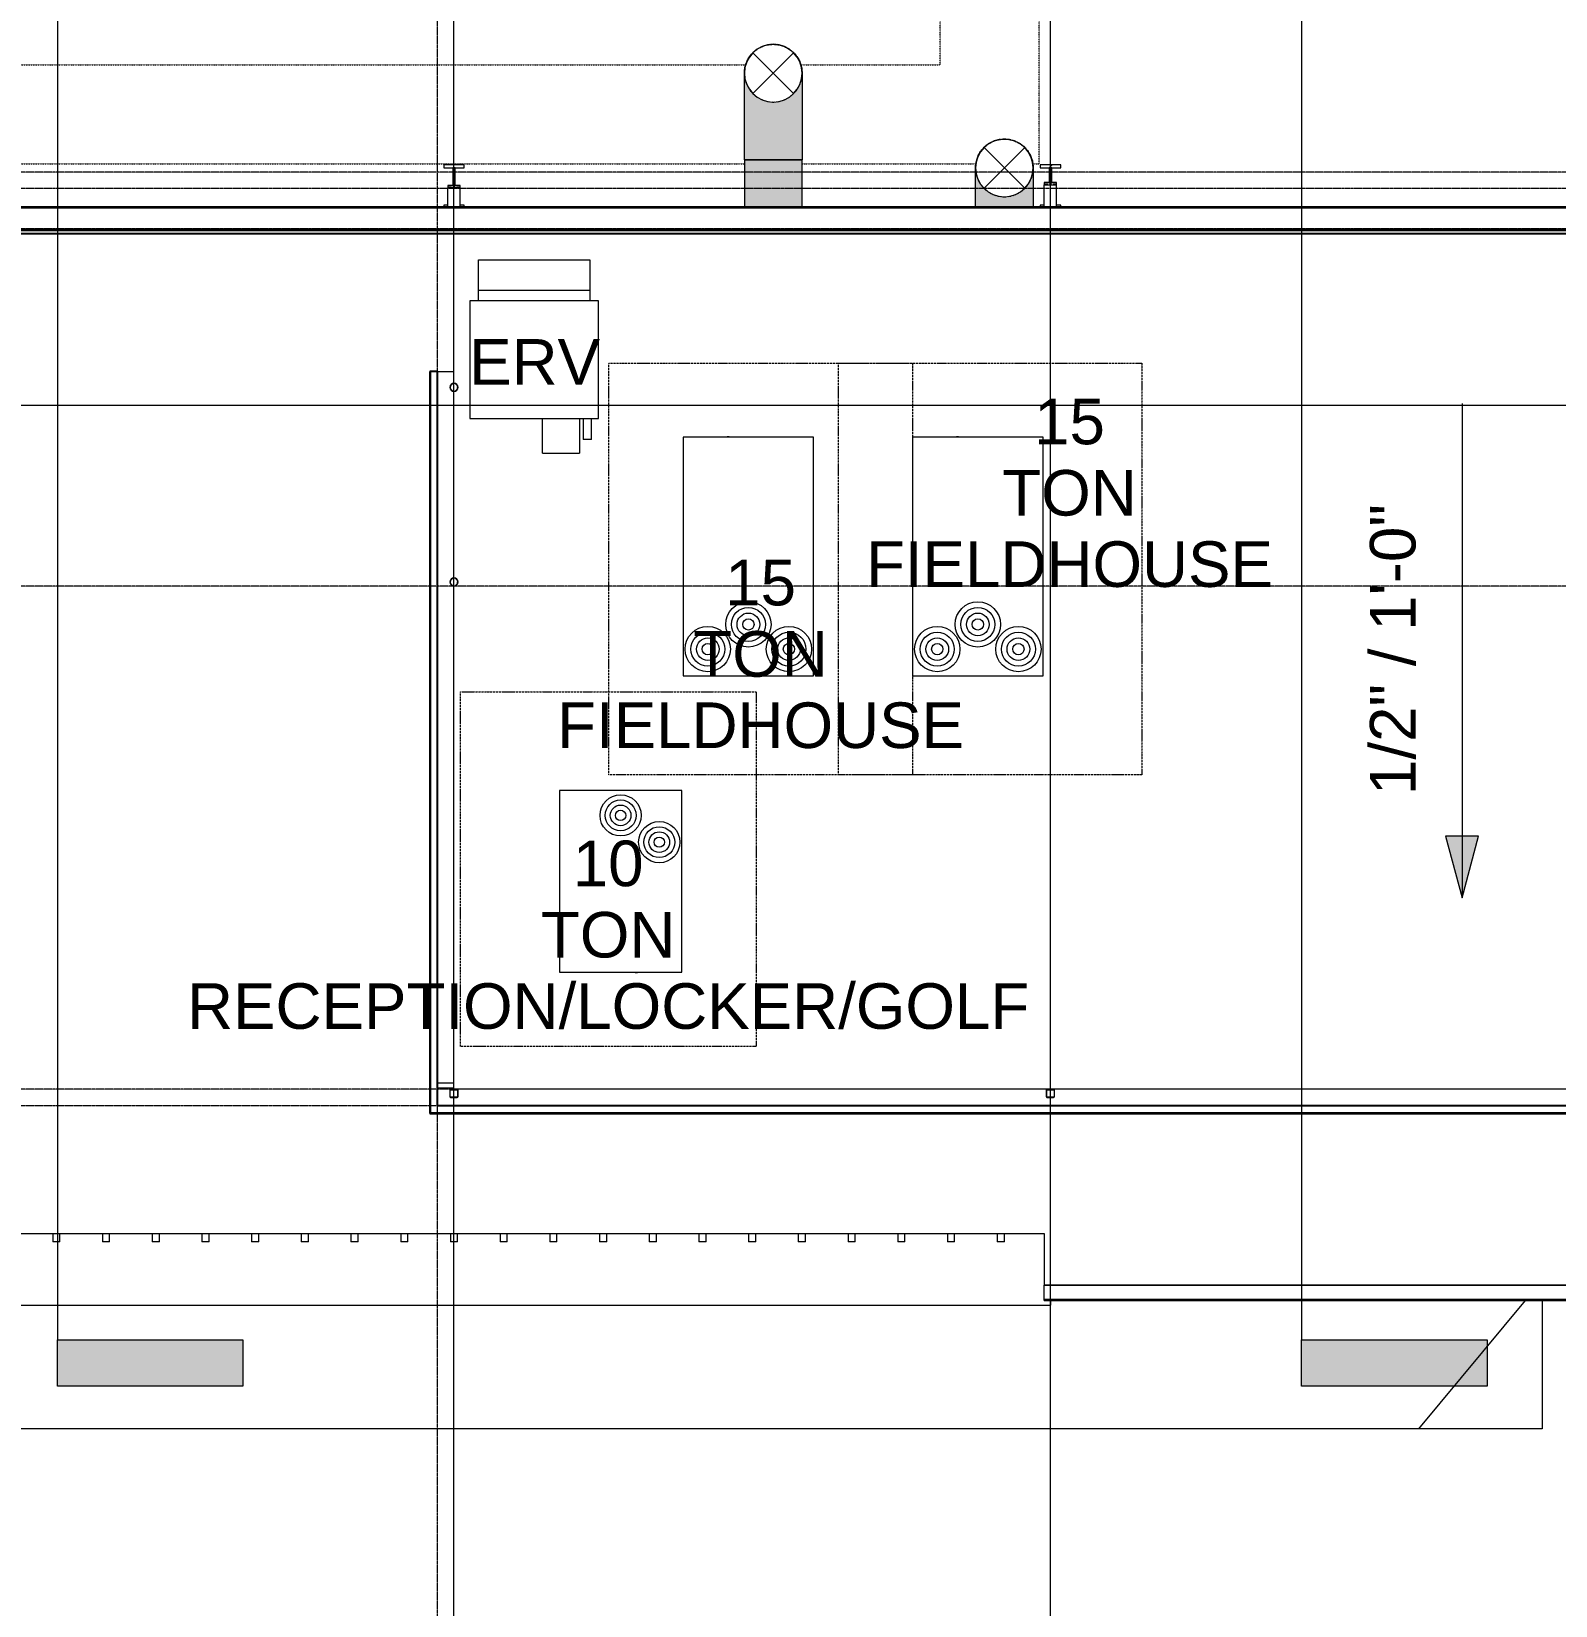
# Model space of a CAD drawing. Header units: inches. Extents: x 21400 to 32519, y -23426 to -19984.
# Drawn here: x 31302 to 32042, y -23038 to -22274 of the extents above; entities that cross this region are included whole.
import ezdxf

# ---------------------------------------------------------------- set-up
doc = ezdxf.new("R2010")
doc.units = ezdxf.units.IN
doc.header["$MEASUREMENT"] = 0
for name, pattern in [('Dash 1_16_', [0.125, 0.0625, -0.0625]), ('Dash dot', [0.625, 0.25, -0.1875, 0, -0.1875]), ('Grid Line 1_2_', [0.875, 0.5, -0.125, 0.125, -0.125])]:
    doc.linetypes.add(name, pattern=pattern)
for name, color, linetype, lineweight in [('A-FLOR-CLRS', 90, 'Dash 1_16_', 9), ('A-FLOR-OTLN', 90, 'Continuous', 9), ('A-ROOF', 132, 'Continuous', 9), ('A-ROOF-OTLN', 132, 'Continuous', 9), ('A-WALL', 113, 'Continuous', 9), ('Conc', 7, 'Continuous', 9), ('G-ANNO-DIMS', 111, 'Continuous', 9), ('G-ANNO-SYMB', 111, 'Continuous', 9), ('L-SITE-WALL', 31, 'Continuous', 9), ('M-EQPM', 50, 'Continuous', 9), ('M-EQPM-IDEN', 50, 'Continuous', 9), ('M-HVAC-DUCT', 70, 'Continuous', 9), ('M-HVAC-DUCT-ANNO', 70, 'Continuous', 9), ('S-BEAM', 12, 'Continuous', 9), ('S-COLS', 52, 'Continuous', 9), ('S-GRID', 1, 'Continuous', 9)]:
    doc.layers.add(name, color=color, linetype=linetype, lineweight=lineweight)
doc.styles.add('Arial_1', font='arial.ttf', dxfattribs={"height": 22.129491})
pattern_1 = [(45, (5815.684, 0), (-23.758788, 23.758788), []), (45, (5815.684, 36), (-23.758788, 23.758788), [])]
pattern_2 = [(225, (31507.074, -22360.053), (23.758788, -23.758788), []), (225, (31507.074, -22396.053), (23.758788, -23.758788), [])]
pattern_3 = [(225, (31796.574, -22360.053), (23.758788, -23.758788), []), (225, (31796.574, -22396.053), (23.758788, -23.758788), [])]

# ---------------------------------------------------------------- blocks, each defined once
blk = doc.blocks.new('W-Wide Flange - 8_ WIDE-1053147-Roof Low')
at = {"layer": 'S-BEAM'}
for p, q in [((25694.39, -22348.55), (25688.39, -22348.55)), ((25688.39, -22348.55), (25688.39, -22348.61)), ((25688.39, -22348.61), (25690.13, -22348.61)), ((25688.39, -22348.61), (25688.39, -22349.58)), ((25690.13, -22349.58), (25688.39, -22349.58)), ((25688.39, -22349.58), (25688.39, -22349.64)), ((25688.39, -22349.64), (25694.39, -22349.64)), ((25688.39, -22358.8), (25688.39, -22349.64)), ((25691.02, -22348.65), (25691.02, -22349.54)), ((25691.77, -22349.54), (25691.77, -22348.65)), ((25692.66, -22348.61), (25694.39, -22348.61)), ((25694.39, -22349.58), (25692.66, -22349.58)), ((25694.39, -22348.61), (25694.39, -22348.55)), ((25694.39, -22349.58), (25694.39, -22348.61)), ((25694.39, -22349.64), (25694.39, -22349.58)), ((25694.39, -22358.8), (25694.39, -22349.64))]:
    blk.add_line(p, q, dxfattribs=at)
for centre, start_param, end_param in [((25690.13, -22348.65), 0, 1.570796), ((25690.13, -22349.54), 4.712389, 6.283185), ((25692.66, -22348.65), 1.570796, 3.141593), ((25692.66, -22349.54), 3.141593, 4.712389)]:
    blk.add_ellipse(centre, major_axis=(0.89, 0), ratio=0.041631, start_param=start_param, end_param=end_param, dxfattribs=at)
blk = doc.blocks.new('W-Wide Flange - 8_ WIDE-1053154-Roof Low')
at = {"layer": 'S-BEAM'}
for p, q in [((25983.89, -22347.18), (25977.89, -22347.18)), ((25977.89, -22347.18), (25977.89, -22347.24)), ((25977.89, -22347.24), (25979.63, -22347.24)), ((25977.89, -22347.24), (25977.89, -22348.21)), ((25979.63, -22348.21), (25977.89, -22348.21)), ((25977.89, -22348.21), (25977.89, -22348.27)), ((25977.89, -22348.27), (25983.89, -22348.27)), ((25977.89, -22358.8), (25977.89, -22348.27)), ((25980.52, -22347.28), (25980.52, -22348.17)), ((25981.27, -22348.17), (25981.27, -22347.28)), ((25982.16, -22347.24), (25983.89, -22347.24)), ((25983.89, -22348.21), (25982.16, -22348.21)), ((25983.89, -22347.24), (25983.89, -22347.18)), ((25983.89, -22348.21), (25983.89, -22347.24)), ((25983.89, -22348.27), (25983.89, -22348.21)), ((25983.89, -22358.8), (25983.89, -22348.27))]:
    blk.add_line(p, q, dxfattribs=at)
for centre, start_param, end_param in [((25979.63, -22347.28), 0, 1.570796), ((25979.63, -22348.17), 4.712389, 6.283185), ((25982.16, -22347.28), 1.570796, 3.141593), ((25982.16, -22348.17), 3.141593, 4.712389)]:
    blk.add_ellipse(centre, major_axis=(0.89, 0), ratio=0.041631, start_param=start_param, end_param=end_param, dxfattribs=at)
blk = doc.blocks.new('Girt_C - 10_D-1031050-Roof Low')
at = {"layer": 'S-BEAM'}
for p, q in [((26279.26, -22359.55), (22799.39, -22359.55)), ((22791.39, -22369.55), (26273.39, -22369.55))]:
    blk.add_line(p, q, dxfattribs=at)
blk = doc.blocks.new('Carrier_48TC_Standard_Efficiency_Gas_Heat_Electric_Cooling_Packaged_Rooftop_Unit_3_to_15_nominal_tons - 15 ton 48TC__16-873539-Roof Low')
at = {"layer": 'M-EQPM', "linetype": 'Dash dot'}
for p, q in [((-105.94, -79.69), (-105.94, 67.69)), ((-105.94, 67.69), (93.94, 67.69)), ((93.94, 67.69), (93.94, -79.69)), ((93.94, -79.69), (-105.94, -79.69))]:
    blk.add_line(p, q, dxfattribs=at)
at = {"layer": 'M-EQPM'}
for p, q in [((57.94, 31.69), (-57.94, 31.69)), ((-57.94, 31.69), (-57.94, -31.69)), ((57.94, -31.69), (57.94, 31.69)), ((58.06, 27.31), (57.94, 27.31)), ((58.06, 27.31), (58.06, 15.44)), ((57.94, 15.44), (58.06, 15.44)), ((58.06, 10.34), (57.94, 10.34)), ((57.94, 9.29), (58.06, 9.29)), ((58.06, 9.29), (58.06, 10.34)), ((58.06, 10.34), (58.06, 9.29)), ((58.06, 6.69), (57.94, 6.69)), ((58.06, 6.69), (58.06, -25.06)), ((57.94, -25.06), (58.06, -25.06)), ((-57.94, -31.69), (57.94, -31.69))]:
    blk.add_line(p, q, dxfattribs=at)
for centre, radius in [((-44.94, 19.69), 11), ((-44.94, 19.69), 8.25), ((-44.94, 19.69), 5.5), ((-44.94, 19.69), 2.75), ((-32.94, 0), 11), ((-32.94, 0), 8.25), ((-32.94, 0), 5.5), ((-32.94, 0), 2.75), ((-44.94, -19.69), 11), ((-44.94, -19.69), 8.25), ((-44.94, -19.69), 5.5), ((-44.94, -19.69), 2.75)]:
    blk.add_circle(centre, radius, dxfattribs=at)
blk = doc.blocks.new('Carrier_48TC_Standard_Efficiency_Gas_Heat_Electric_Cooling_Packaged_Rooftop_Unit_3_to_15_nominal_tons - 10 ton 48TC__12-873535-Roof Low')
at = {"layer": 'M-EQPM', "linetype": 'Dash dot'}
for p, q in [((-92.06, -77.75), (-92.06, 65.75)), ((-92.06, 65.75), (80.06, 65.75)), ((80.06, 65.75), (80.06, -77.75)), ((80.06, -77.75), (-92.06, -77.75))]:
    blk.add_line(p, q, dxfattribs=at)
at = {"layer": 'M-EQPM'}
for p, q in [((44.06, 29.75), (-44.06, 29.75)), ((-44.06, 29.75), (-44.06, -29.75)), ((44.06, -29.75), (44.06, 29.75)), ((44.19, 24.75), (44.06, 24.75)), ((44.19, 24.75), (44.19, 12.12)), ((44.06, 12.12), (44.19, 12.12)), ((44.19, 8.15), (44.06, 8.15)), ((44.19, 7.1), (44.19, 8.15)), ((44.19, 8.15), (44.19, 7.1)), ((44.06, 7.1), (44.19, 7.1)), ((44.19, 4.87), (44.06, 4.87)), ((44.19, 4.87), (44.19, -23.5)), ((-44.06, -29.75), (44.06, -29.75)), ((44.06, -23.5), (44.19, -23.5))]:
    blk.add_line(p, q, dxfattribs=at)
for centre, radius in [((-19.06, 18.75), 10), ((-19.06, 18.75), 7.5), ((-19.06, 18.75), 5), ((-19.06, 18.75), 2.5), ((-32.06, 0), 10), ((-32.06, 0), 7.5), ((-32.06, 0), 5), ((-32.06, 0), 2.5)]:
    blk.add_circle(centre, radius, dxfattribs=at)
blk = doc.blocks.new('he3xrtf - 115 V Single Phase-880047-Roof Low')
at = {"layer": 'M-EQPM', "lineweight": 15}
for p, q in [((28.63, 31.19), (-28.62, 31.19)), ((-28.62, 31.19), (-28.62, -31.19)), ((28.63, -31.19), (28.63, 31.19)), ((28.63, 27), (33.75, 27)), ((28.63, -27), (28.63, 27)), ((33.75, 27), (48.5, 27)), ((33.75, 27), (33.75, -27)), ((48.5, 27), (48.5, -27)), ((-45.37, -4), (-28.62, -4)), ((-45.37, -4), (-45.37, -22)), ((-28.62, -4), (-28.62, -22)), ((-28.62, -22), (-45.37, -22)), ((-38.75, -27.81), (-38.75, -23.81)), ((-28.62, -23.81), (-38.75, -23.81)), ((-38.75, -27.81), (-28.62, -27.81)), ((33.75, -27), (28.63, -27)), ((48.5, -27), (33.75, -27)), ((-28.62, -31.19), (28.63, -31.19))]:
    blk.add_line(p, q, dxfattribs=at)
blk = doc.blocks.new('Round Elbow - 1_5 D-870650-Roof Low')
at = {"layer": 'M-HVAC-DUCT'}
h = blk.add_hatch(color=256, dxfattribs=at)
h.paths.add_polyline_path([(25958.54, -22354.05), (25959.23, -22353.99), (25957.86, -22353.99)], flags=0)
h.paths.add_polyline_path([(25960.37, -22353.89), (25960.97, -22353.84), (25960.65, -22353.84)], flags=0)
h.paths.add_polyline_path([(25962.82, -22353.35), (25963.33, -22353.21), (25963.13, -22353.23)], flags=0)
h.paths.add_polyline_path([(25965.14, -22352.37), (25965.54, -22352.18), (25966.31, -22351.64)], flags=0)
h.paths.add_polyline_path([(25967.24, -22350.99), (25967.54, -22350.78), (25967.35, -22350.89)], flags=0)
h.paths.add_polyline_path([(25969.06, -22349.26), (25969.27, -22349.05), (25969.2, -22349.08)], flags=0)
h.paths.add_polyline_path([(25970.54, -22347.24), (25970.67, -22347.05), (25970.94, -22346.44)], flags=0)
h.paths.add_polyline_path([(25971.64, -22344.98), (25971.7, -22344.84), (25971.65, -22344.92)], flags=0)
h.paths.add_polyline_path([(25972.31, -22342.56), (25972.33, -22342.48), (25972.32, -22342.49)], flags=0)
h.paths.add_polyline_path([(25959.23, -22326.11), (25958.54, -22326.05), (25958.88, -22326.11)], flags=0)
for points in [[(25961.37, -22358.8), (25972.54, -22358.8), (25972.54, -22340.05), (25972.31, -22342.63), (25971.6, -22345.11), (25970.45, -22347.42), (25968.89, -22349.48), (25966.56, -22351.49), (25964.78, -22352.59), (25962.38, -22353.52), (25959.84, -22353.99), (25958.54, -22354.05), (25958.54, -22358.8), (25960.93, -22358.8)], [(25945.46, -22358.8), (25958.54, -22358.8), (25958.54, -22354.05), (25956.11, -22353.84), (25953.76, -22353.21), (25951.54, -22352.18), (25949.28, -22350.51), (25947.82, -22349.05), (25946.42, -22347.05), (25945.37, -22344.78), (25944.76, -22342.48), (25944.54, -22340.97), (25944.65, -22358.8), (25945.38, -22358.8)]]:
    blk.add_hatch(color=256, dxfattribs=at).paths.add_polyline_path(points, flags=0)
at = {"layer": 'M-HVAC-DUCT', "flags": 128}
for points in [[(25945.5, -22334.97), (25945.65, -22334.6), (25945.88, -22334.09), (25946.13, -22333.59), (25946.39, -22333.1), (25946.68, -22332.62), (25946.99, -22332.15), (25947.31, -22331.69), (25947.66, -22331.25), (25948.02, -22330.82), (25948.4, -22330.41), (25948.79, -22330.01), (25949.2, -22329.63), (25949.62, -22329.26), (25950.06, -22328.91), (25950.51, -22328.58), (25950.98, -22328.27), (25951.46, -22327.98), (25951.95, -22327.71), (25952.28, -22327.53)], [(25952.32, -22327.51), (25952.44, -22327.45), (25952.95, -22327.22), (25953.47, -22327), (25954, -22326.81), (25954.53, -22326.64), (25955.07, -22326.49), (25955.61, -22326.36), (25956.16, -22326.26), (25956.72, -22326.17), (25957.27, -22326.11), (25957.83, -22326.07), (25958.39, -22326.05), (25958.54, -22326.05)], [(25958.54, -22326.05), (25959.1, -22326.06), (25959.66, -22326.1), (25960.22, -22326.15), (25960.77, -22326.23), (25961.33, -22326.33), (25961.87, -22326.45), (25962.41, -22326.6), (25962.95, -22326.76), (25963.48, -22326.95), (25964, -22327.16), (25964.51, -22327.39), (25965.01, -22327.63), (25965.5, -22327.9), (25965.98, -22328.19), (25966.45, -22328.5), (25966.9, -22328.82), (25967.35, -22329.17), (25967.78, -22329.53), (25968.19, -22329.91), (25968.59, -22330.3), (25968.97, -22330.71), (25969.33, -22331.13), (25969.68, -22331.57), (25970.01, -22332.02), (25970.32, -22332.49), (25970.62, -22332.97), (25970.89, -22333.45), (25971.15, -22333.95), (25971.38, -22334.46), (25971.59, -22334.98), (25971.78, -22335.51), (25971.96, -22336.04), (25972.11, -22336.58), (25972.23, -22337.12), (25972.34, -22337.67), (25972.42, -22338.23), (25972.49, -22338.78), (25972.53, -22339.34), (25972.54, -22339.9), (25972.54, -22340.05)], [(25944.54, -22340.05), (25944.55, -22339.49), (25944.59, -22338.93), (25944.64, -22338.38), (25944.72, -22337.82), (25944.78, -22337.5)], [(25944.54, -22358.8), (25944.54, -22358.34), (25944.54, -22356.97), (25944.54, -22355.64), (25944.54, -22354.36), (25944.54, -22353.12), (25944.54, -22351.92), (25944.54, -22350.78), (25944.54, -22349.68), (25944.54, -22348.64), (25944.54, -22347.65), (25944.54, -22346.71), (25944.54, -22345.83), (25944.54, -22345.01), (25944.54, -22344.25), (25944.54, -22343.55), (25944.54, -22342.91), (25944.54, -22342.33), (25944.54, -22341.82), (25944.54, -22341.37), (25944.54, -22340.98), (25944.54, -22340.66), (25944.54, -22340.41), (25944.54, -22340.23), (25944.54, -22340.11), (25944.54, -22340.06), (25944.54, -22340.05)], [(25944.79, -22337.47), (25944.82, -22337.27), (25944.95, -22336.72), (25945.09, -22336.18), (25945.25, -22335.65), (25945.44, -22335.12)], [(25972.54, -22340.09), (25972.54, -22340.19), (25972.54, -22340.35), (25972.54, -22340.59), (25972.54, -22340.89), (25972.54, -22341.26), (25972.54, -22341.69), (25972.54, -22342.18), (25972.54, -22342.75), (25972.54, -22343.37), (25972.54, -22344.05), (25972.54, -22344.8), (25972.54, -22345.6), (25972.54, -22346.47), (25972.54, -22347.39), (25972.54, -22348.36), (25972.54, -22349.39), (25972.54, -22350.48), (25972.54, -22351.61), (25972.54, -22352.79), (25972.54, -22354.02), (25972.54, -22355.29), (25972.54, -22356.61), (25972.54, -22357.96), (25972.54, -22358.8)]]:
    blk.add_lwpolyline(points, dxfattribs=at)
at = {"layer": 'M-HVAC-DUCT'}
for start, end in [(149.08362, 155.29598), (138.77563, 144.70849), (128.46574, 134.25165), (118.1534, 123.85416), (107.83782, 113.48857), (97.51793, 103.14208), (90, 92.8079), (87.1921, 90), (76.85792, 82.48207), (66.51143, 72.16218), (56.14584, 61.8466), (45.74835, 51.53426), (35.29151, 41.22437), (24.70402, 30.91638), (170, 180), (180, 190), (159.39014, 166.27556), (13.72444, 20.60986), (0, 10), (350, 0), (193.72444, 200.60986), (204.70402, 210.91638), (215.29151, 221.22437), (318.77563, 324.70849), (329.08362, 335.29598), (339.39014, 346.27556), (225.74835, 231.53426), (236.14584, 241.8466), (246.51143, 252.16218), (256.85792, 262.48207), (267.1921, 270), (270, 272.8079), (277.51793, 283.14208), (287.83782, 293.48857), (298.1534, 303.85416), (308.46574, 314.25165)]:
    blk.add_arc((25958.54, -22340.05), 14, start, end, dxfattribs=at)
blk = doc.blocks.new('Round Elbow - 1_5 D-V6-Roof Low')
at = {"layer": 'M-HVAC-DUCT'}
for points in [[(25843.93, -22336.05), (25846.36, -22336.05), (25846.36, -22308.05), (25843.41, -22307.7), (25841.57, -22307.21), (25839.36, -22306.18), (25837.36, -22304.78), (25835.63, -22303.05), (25834.04, -22300.64), (25833.19, -22298.78), (25832.57, -22296.48), (25832.36, -22294.97), (25832.36, -22336.05), (25841.57, -22336.05)], [(25851.15, -22336.05), (25860.36, -22336.05), (25860.36, -22294.05), (25860.12, -22296.63), (25859.41, -22299.11), (25858.26, -22301.42), (25856.7, -22303.48), (25854.79, -22305.23), (25852.6, -22306.59), (25850.19, -22307.52), (25847.65, -22307.99), (25846.36, -22308.05), (25846.36, -22336.05), (25848.79, -22336.05)]]:
    blk.add_hatch(color=256, dxfattribs=at).paths.add_polyline_path(points, flags=0)
h = blk.add_hatch(color=256, dxfattribs=at)
h.paths.add_polyline_path([(25846.36, -22308.05), (25847.04, -22307.99), (25845.67, -22307.99)], flags=0)
h.paths.add_polyline_path([(25848.18, -22307.89), (25849.3, -22307.7), (25848.47, -22307.84)], flags=0)
h.paths.add_polyline_path([(25850.64, -22307.35), (25851.15, -22307.21), (25850.94, -22307.23)], flags=0)
h.paths.add_polyline_path([(25852.95, -22306.37), (25853.36, -22306.18), (25854.13, -22305.64)], flags=0)
h.paths.add_polyline_path([(25855.05, -22304.99), (25855.36, -22304.78), (25855.16, -22304.89)], flags=0)
h.paths.add_polyline_path([(25856.87, -22303.26), (25857.08, -22303.05), (25857.01, -22303.08)], flags=0)
h.paths.add_polyline_path([(25858.35, -22301.24), (25858.48, -22301.05), (25859.03, -22299.88)], flags=0)
h.paths.add_polyline_path([(25859.45, -22298.98), (25859.51, -22298.84), (25859.46, -22298.92)], flags=0)
h.paths.add_polyline_path([(25860.13, -22296.56), (25860.14, -22296.48), (25860.13, -22296.49)], flags=0)
for p, q in [((25846.36, -22336.05), (25832.36, -22336.05)), ((25860.36, -22336.05), (25846.36, -22336.05))]:
    blk.add_line(p, q, dxfattribs=at)
at = {"layer": 'M-HVAC-DUCT', "flags": 128}
for points in [[(25833.31, -22288.97), (25833.46, -22288.6), (25833.69, -22288.09), (25833.94, -22287.59), (25834.21, -22287.1), (25834.5, -22286.62), (25834.8, -22286.15), (25835.13, -22285.69), (25835.47, -22285.25), (25835.83, -22284.82), (25836.21, -22284.41), (25836.6, -22284.01), (25837.01, -22283.63), (25837.44, -22283.26), (25837.88, -22282.91), (25838.33, -22282.58), (25838.79, -22282.27), (25839.27, -22281.98), (25839.76, -22281.71), (25840.09, -22281.53)], [(25840.14, -22281.51), (25840.26, -22281.45), (25840.77, -22281.22), (25841.28, -22281), (25841.81, -22280.81), (25842.34, -22280.64), (25842.88, -22280.49), (25843.43, -22280.36), (25843.98, -22280.26), (25844.53, -22280.17), (25845.09, -22280.11), (25845.65, -22280.07), (25846.21, -22280.05), (25846.36, -22280.05)], [(25846.36, -22280.05), (25846.92, -22280.06), (25847.48, -22280.1), (25848.03, -22280.15), (25848.59, -22280.23), (25849.14, -22280.33), (25849.69, -22280.45), (25850.23, -22280.6), (25850.76, -22280.76), (25851.29, -22280.95), (25851.81, -22281.16), (25852.32, -22281.39), (25852.82, -22281.63), (25853.31, -22281.9), (25853.79, -22282.19), (25854.26, -22282.5), (25854.72, -22282.82), (25855.16, -22283.17), (25855.59, -22283.53), (25856, -22283.91), (25856.4, -22284.3), (25856.78, -22284.71), (25857.15, -22285.13), (25857.5, -22285.57), (25857.83, -22286.02), (25858.14, -22286.49), (25858.43, -22286.97), (25858.7, -22287.45), (25858.96, -22287.95), (25859.19, -22288.46), (25859.41, -22288.98), (25859.6, -22289.51), (25859.77, -22290.04), (25859.92, -22290.58), (25860.05, -22291.12), (25860.15, -22291.67), (25860.24, -22292.23), (25860.3, -22292.78), (25860.34, -22293.34), (25860.36, -22293.9), (25860.36, -22294.05)], [(25832.36, -22294.05), (25832.37, -22293.49), (25832.4, -22292.93), (25832.46, -22292.38), (25832.54, -22291.82), (25832.6, -22291.5)], [(25832.36, -22336.05), (25832.36, -22334.37), (25832.36, -22332.7), (25832.36, -22331.02), (25832.36, -22329.36), (25832.36, -22327.71), (25832.36, -22326.07), (25832.36, -22324.45), (25832.36, -22322.84), (25832.36, -22321.26), (25832.36, -22319.7), (25832.36, -22318.16), (25832.36, -22316.66), (25832.36, -22315.18), (25832.36, -22313.74), (25832.36, -22312.34), (25832.36, -22310.97), (25832.36, -22309.64), (25832.36, -22308.36), (25832.36, -22307.12), (25832.36, -22305.92), (25832.36, -22304.78), (25832.36, -22303.68), (25832.36, -22302.64), (25832.36, -22301.65), (25832.36, -22300.71), (25832.36, -22299.83), (25832.36, -22299.01), (25832.36, -22298.25), (25832.36, -22297.55), (25832.36, -22296.91), (25832.36, -22296.33), (25832.36, -22295.82), (25832.36, -22295.37), (25832.36, -22294.98), (25832.36, -22294.66), (25832.36, -22294.41), (25832.36, -22294.23), (25832.36, -22294.11), (25832.36, -22294.06), (25832.36, -22294.05)], [(25832.6, -22291.47), (25832.64, -22291.27), (25832.76, -22290.72), (25832.9, -22290.18), (25833.07, -22289.65), (25833.25, -22289.12)], [(25860.36, -22294.09), (25860.36, -22294.19), (25860.36, -22294.35), (25860.36, -22294.59), (25860.36, -22294.89), (25860.36, -22295.26), (25860.36, -22295.69), (25860.36, -22296.18), (25860.36, -22296.75), (25860.36, -22297.37), (25860.36, -22298.05), (25860.36, -22298.8), (25860.36, -22299.6), (25860.36, -22300.47), (25860.36, -22301.39), (25860.36, -22302.36), (25860.36, -22303.39), (25860.36, -22304.48), (25860.36, -22305.61), (25860.36, -22306.79), (25860.36, -22308.02), (25860.36, -22309.29), (25860.36, -22310.61), (25860.36, -22311.96), (25860.36, -22313.36), (25860.36, -22314.79), (25860.36, -22316.26), (25860.36, -22317.75), (25860.36, -22319.28), (25860.36, -22320.83), (25860.36, -22322.41), (25860.36, -22324.01), (25860.36, -22325.63), (25860.36, -22327.26), (25860.36, -22328.91), (25860.36, -22330.58), (25860.36, -22332.24), (25860.36, -22333.92), (25860.36, -22335.6), (25860.36, -22336.05)]]:
    blk.add_lwpolyline(points, dxfattribs=at)
at = {"layer": 'M-HVAC-DUCT'}
for start, end in [(149.08362, 155.29598), (138.77563, 144.70849), (128.46574, 134.25165), (118.1534, 123.85416), (107.83782, 113.48857), (97.51793, 103.14208), (90, 92.8079), (87.1921, 90), (76.85792, 82.48207), (66.51143, 72.16218), (56.14584, 61.8466), (45.74835, 51.53426), (35.29151, 41.22437), (24.70402, 30.91638), (170, 180), (180, 190), (159.39014, 166.27556), (13.72444, 20.60986), (0, 10), (350, 0), (193.72444, 200.60986), (204.70402, 210.91638), (215.29151, 221.22437), (318.77563, 324.70849), (329.08362, 335.29598), (339.39014, 346.27556), (225.74835, 231.53426), (236.14584, 241.8466), (246.51143, 252.16218), (256.85792, 262.48207), (267.1921, 270), (270, 272.8079), (277.51793, 283.14208), (287.83782, 293.48857), (298.1534, 303.85416), (308.46574, 314.25165)]:
    blk.add_arc((25846.36, -22294.05), 14, start, end, dxfattribs=at)
blk = doc.blocks.new('HSS-Hollow Structural Section-Column - HSS4X4X1_4-V8-Roof Low')
at = {"layer": 'S-COLS'}
h = blk.add_hatch(dxfattribs=at)
h.set_pattern_fill('FP_6', color=256, style=0, pattern_type=2)
h.set_pattern_definition([(225, (31507.074, -22789.303), (23.758788, -23.758788), []), (225, (31507.074, -22825.303), (23.758788, -23.758788), [])])
h.paths.add_polyline_path([(-1.53, 2), (-1.86, 1.86), (-2, 1.53), (-1.7, 1.7)], flags=0)
h.paths.add_polyline_path([(1.53, 2), (1.7, 1.7), (2, 1.53), (1.86, 1.86)], flags=0)
h.paths.add_polyline_path([(1.3, 2), (-1.53, 2), (-1.53, 1.77), (1.53, 1.77), (1.53, 2)], flags=0)
h.paths.add_polyline_path([(-2, -1.53), (-1.86, -1.86), (-1.53, -2), (-1.7, -1.7)], flags=0)
h.paths.add_polyline_path([(-1.77, 1.53), (-2, 1.53), (-2, -1.53), (-1.77, -1.53)], flags=0)
h.paths.add_polyline_path([(2, -1.53), (1.7, -1.7), (1.53, -2), (1.86, -1.86)], flags=0)
h.paths.add_polyline_path([(2, 1.53), (1.77, 1.53), (1.77, -1.53), (2, -1.53)], flags=0)
h.paths.add_polyline_path([(1.3, -1.77), (-1.53, -1.77), (-1.53, -2), (1.53, -2), (1.53, -1.77)], flags=0)
at = {"layer": 'S-COLS', "lineweight": 15}
for p, q in [((-2, 1.53), (-2, -1.53)), ((-1.77, -1.53), (-1.77, 1.53)), ((1.53, 2), (-1.53, 2)), ((-1.53, 1.77), (1.53, 1.77)), ((1.77, 1.53), (1.77, -1.53)), ((2, -1.53), (2, 1.53)), ((1.53, -1.77), (-1.53, -1.77)), ((-1.53, -2), (1.53, -2))]:
    blk.add_line(p, q, dxfattribs=at)
for centre, radius, start, end in [((-1.53, 1.53), 0.466, 90, 180), ((-1.53, 1.53), 0.233, 90, 180), ((1.53, 1.53), 0.466, 360, 90), ((1.53, 1.53), 0.233, 0, 90), ((-1.53, -1.53), 0.466, 180, 270), ((-1.53, -1.53), 0.233, 180, 270), ((1.53, -1.53), 0.233, 270, 360), ((1.53, -1.53), 0.466, 270, 360)]:
    blk.add_arc(centre, radius, start, end, dxfattribs=at)
blk = doc.blocks.new('HSS-Hollow Structural Section-Column - HSS4X4X1_4-V9-Roof Low')
at = {"layer": 'S-COLS', "lineweight": 15}
for p, q in [((-2, 1.534), (-2, -1.534)), ((-1.767, -1.534), (-1.767, 1.534)), ((1.534, 2), (-1.534, 2)), ((-1.534, 1.767), (1.534, 1.767)), ((1.767, 1.534), (1.767, -1.534)), ((2, -1.534), (2, 1.534)), ((1.534, -1.767), (-1.534, -1.767)), ((-1.534, -2), (1.534, -2))]:
    blk.add_line(p, q, dxfattribs=at)
for centre, radius, start, end in [((-1.534, 1.534), 0.466, 90, 180), ((-1.534, 1.534), 0.233, 90, 180), ((1.534, 1.534), 0.466, 360, 90), ((1.534, 1.534), 0.233, 0, 90), ((-1.534, -1.534), 0.466, 180, 270), ((-1.534, -1.534), 0.233, 180, 270), ((1.534, -1.534), 0.233, 270, 360), ((1.534, -1.534), 0.466, 270, 360)]:
    blk.add_arc(centre, radius, start, end, dxfattribs=at)
blk = doc.blocks.new('Girt_C - 8_D-1077143-Roof Low')
at = {"layer": 'S-BEAM'}
for p, q in [((25691.39, -22791.07), (25691.39, -22787.54)), ((25691.39, -22795.12), (25691.39, -22791.3)), ((25979.36, -22787.3), (25692.92, -22787.3)), ((26268.86, -22787.3), (25982.42, -22787.3)), ((26272.27, -22787.3), (26271.92, -22787.3)), ((26272.27, -22787.3), (26272.27, -22787.4)), ((26272.27, -22791.14), (26272.27, -22795.12)), ((25691.39, -22795.3), (25691.39, -22795.12)), ((26272.27, -22795.12), (26272.27, -22795.3))]:
    blk.add_line(p, q, dxfattribs=at)
blk = doc.blocks.new('Girt_C - 8_D-1077983-Roof Low')
at = {"layer": 'S-BEAM'}
for p, q in [((25683.39, -22438.8), (25683.58, -22438.8)), ((25683.58, -22438.8), (25691.2, -22438.8)), ((25691.2, -22438.8), (25691.39, -22438.8)), ((25691.39, -22444.6), (25691.39, -22438.8)), ((25691.39, -22448.35), (25691.39, -22444.76)), ((25691.39, -22539.1), (25691.39, -22448.5)), ((25691.39, -22542.85), (25691.39, -22539.26)), ((25691.39, -22784.3), (25691.39, -22543)), ((25683.58, -22784.3), (25683.39, -22784.3)), ((25691.2, -22784.3), (25683.58, -22784.3)), ((25691.39, -22784.3), (25691.2, -22784.3))]:
    blk.add_line(p, q, dxfattribs=at)
blk = doc.blocks.new('Dimension Lumber - 4x8-1038247-Roof Low')
at = {"layer": 'S-BEAM'}
for p, q in [((22794.64, -22857.3), (22794.64, -22861.3)), ((22798.14, -22861.3), (22798.14, -22857.3)), ((22798.14, -22861.3), (22794.64, -22861.3))]:
    blk.add_line(p, q, dxfattribs=at)
blk = doc.blocks.new('columns and girder2 - one-1075720-Roof Low')
at = {"layer": 'S-BEAM'}
h = blk.add_hatch(dxfattribs=at)
h.set_pattern_fill('FP_8', color=256, style=0, pattern_type=2)
h.set_pattern_definition(pattern_2)
h.paths.add_polyline_path([(5, -1.25), (3, -1.25), (3, -2), (5, -2)], flags=0)
h.paths.add_polyline_path([(-5, -1.25), (-5, -2), (-3, -2), (-3, -1.25)], flags=0)
h.paths.add_polyline_path([(5, -20), (-5, -20), (-5, -21.5), (5, -21.5)], flags=0)
h.paths.add_polyline_path([(-5, -1204.75), (-5, -1206.25), (5, -1206.25), (5, -1204.75)], flags=0)
h.paths.add_polyline_path([(5, -1224.25), (-5, -1224.25), (-5, -1225.75), (5, -1225.75)], flags=0)
h = blk.add_hatch(dxfattribs=at)
h.set_pattern_fill('FP_8', color=256, style=0, pattern_type=2)
h.set_pattern_definition(pattern_2)
h.paths.add_polyline_path([(-0.38, -11.41), (-0.49, -11.44), (-0.31, -11.41)], flags=0)
h.paths.add_polyline_path([(-0.03, -11.5), (-0.63, -11.5), (-0.63, -20), (0.62, -20), (0.62, -11.5), (0.49, -11.5)], flags=0)
h.paths.add_polyline_path([(-0.63, -1206.25), (-0.63, -1224.25), (0.62, -1224.25), (0.62, -1206.25)], flags=0)
at = {"layer": 'S-BEAM', "lineweight": 15}
for p, q in [((-5, -1.25), (-5, -2)), ((-5, -2), (-3, -2)), ((3, -2), (5, -2)), ((5, -2), (5, -1.25)), ((-0.63, -11.5), (-0.63, -20)), ((0.62, -20), (0.62, -11.5)), ((5, -20), (-5, -20)), ((-5, -20), (-5, -21.5)), ((-5, -21.5), (5, -21.5)), ((-0.63, -20), (0.62, -20)), ((5, -21.5), (5, -20))]:
    blk.add_line(p, q, dxfattribs=at)
blk = doc.blocks.new('columns and girder2 - one-V21-Roof Low')
at = {"layer": 'S-BEAM'}
h = blk.add_hatch(dxfattribs=at)
h.set_pattern_fill('FP_19', color=256, style=0, pattern_type=2)
h.set_pattern_definition(pattern_3)
h.paths.add_polyline_path([(-5, -1.25), (-5, -2), (-3, -2), (-3, -1.25)], flags=0)
h.paths.add_polyline_path([(5, -1.25), (3, -1.25), (3, -2), (5, -2)], flags=0)
h.paths.add_polyline_path([(5, -20), (-5, -20), (-5, -21.5), (5, -21.5)], flags=0)
h.paths.add_polyline_path([(-5, -1204.75), (-5, -1206.25), (5, -1206.25), (5, -1204.75)], flags=0)
h.paths.add_polyline_path([(5, -1224.25), (-5, -1224.25), (-5, -1225.75), (5, -1225.75)], flags=0)
h = blk.add_hatch(dxfattribs=at)
h.set_pattern_fill('FP_19', color=256, style=0, pattern_type=2)
h.set_pattern_definition(pattern_3)
h.paths.add_polyline_path([(-0.38, -11.85), (-0.38, -11.88), (-0.06, -11.85)], flags=0)
h.paths.add_polyline_path([(-0.38, -12.78), (-0.13, -12.81), (-0.12, -12.78)], flags=0)
h.paths.add_polyline_path([(0.62, -12.87), (-0.63, -12.87), (-0.63, -20), (0.62, -20), (0.62, -13.62)], flags=0)
h.paths.add_polyline_path([(-0.63, -1206.25), (-0.63, -1224.25), (0.62, -1224.25), (0.62, -1206.25)], flags=0)
at = {"layer": 'S-BEAM', "lineweight": 15}
for p, q in [((-5, -1.25), (-5, -2)), ((-5, -2), (-3, -2)), ((3, -2), (5, -2)), ((5, -2), (5, -1.25)), ((-0.63, -12.87), (-0.63, -20)), ((0.62, -20), (0.62, -12.87)), ((5, -20), (-5, -20)), ((-5, -20), (-5, -21.5)), ((-5, -21.5), (5, -21.5)), ((-0.63, -20), (0.62, -20)), ((5, -21.5), (5, -20))]:
    blk.add_line(p, q, dxfattribs=at)
blk = doc.blocks.new('Girt_C - 8_D-1077993-Roof Low')
at = {"layer": 'S-BEAM'}
for p, q in [((25691.2, -22786.8), (25683.58, -22786.8)), ((25691.39, -22786.8), (25691.39, -22784.3))]:
    blk.add_line(p, q, dxfattribs=at)
for centre, start_param, end_param in [((25683.58, -22786.8), 3.141593, 4.712389), ((25691.2, -22786.8), 4.712389, 6.283185)]:
    blk.add_ellipse(centre, major_axis=(0.188, 0), ratio=0.048963, start_param=start_param, end_param=end_param, dxfattribs=at)
blk = doc.blocks.new('Section - 3_32_ x 3_8_-18514-Roof Low')
at = {"layer": 'G-ANNO-SYMB'}
blk.add_hatch(color=256, dxfattribs=at).paths.add_polyline_path([(0, 0.375), (0, 0), (-0.09375, 0), (-0.09375, 0.375)], flags=0)
for p, q in [((0, 0.375), (-0.09375, 0.375)), ((-0.09375, 0.375), (-0.09375, 0)), ((0, 0), (0, 0.375)), ((-0.09375, 0), (0, 0))]:
    blk.add_line(p, q, dxfattribs=at)

msp = doc.modelspace()

# ---------------------------------------------------------------- hatches: boundary and pattern name
at = {"layer": 'G-ANNO-DIMS'}
msp.add_hatch(color=256, dxfattribs=at).paths.add_polyline_path([(31996.38, -22694.37), (32004.41, -22664.37), (31988.34, -22664.37)], flags=0)
at = {"layer": 'M-HVAC-DUCT'}
for points in [[(31661.28, -22358.8), (31662.04, -22358.8), (31662.04, -22336.05), (31648.04, -22336.05), (31648.08, -22358.8), (31660.08, -22358.8)], [(31675.83, -22358.8), (31676.04, -22358.8), (31676.04, -22336.05), (31662.04, -22336.05), (31662.04, -22358.8), (31675.32, -22358.8)]]:
    msp.add_hatch(color=256, dxfattribs=at).paths.add_polyline_path(points, flags=0)
at = {"layer": 'S-COLS'}
h = msp.add_hatch(dxfattribs=at)
h.set_pattern_fill('FP_2', color=256, style=0, pattern_type=2)
h.set_pattern_definition(pattern_1)
h.paths.add_polyline_path([(31507.52, -22448.5), (31508.32, -22448.12), (31508.88, -22447.42), (31509.07, -22446.55), (31508.88, -22445.69), (31508.32, -22444.99), (31507.52, -22444.6), (31506.63, -22444.6), (31505.77, -22445.06), (31505.27, -22445.69), (31505.07, -22446.55), (31505.27, -22447.42), (31505.83, -22448.12), (31506.63, -22448.5)], flags=0)
h.paths.add_polyline_path([(31507.07, -22448.35), (31506.18, -22448.11), (31505.52, -22447.45), (31505.28, -22446.55), (31505.52, -22445.66), (31506.18, -22445), (31507.07, -22444.76), (31507.97, -22445), (31508.63, -22445.66), (31508.87, -22446.55), (31508.63, -22447.45), (31507.97, -22448.11)], flags=0)
h = msp.add_hatch(dxfattribs=at)
h.set_pattern_fill('FP_2', color=256, style=0, pattern_type=2)
h.set_pattern_definition(pattern_1)
h.paths.add_polyline_path([(31507.52, -22543), (31508.32, -22542.62), (31508.88, -22541.92), (31509.07, -22541.05), (31508.81, -22540.11), (31508.32, -22539.49), (31507.52, -22539.1), (31506.63, -22539.1), (31505.77, -22539.56), (31505.27, -22540.19), (31505.07, -22541.05), (31505.27, -22541.92), (31505.83, -22542.62), (31506.63, -22543)], flags=0)
h.paths.add_polyline_path([(31507.07, -22542.85), (31506.18, -22542.61), (31505.52, -22541.95), (31505.28, -22541.05), (31505.52, -22540.16), (31506.18, -22539.5), (31507.07, -22539.26), (31507.97, -22539.5), (31508.63, -22540.16), (31508.87, -22541.05), (31508.63, -22541.95), (31507.97, -22542.61)], flags=0)

# ---------------------------------------------------------------- linework, layer by layer
at = {"layer": 'A-FLOR-CLRS'}
for p, q in [((31743.07, -22290.05), (31743.07, -21134.3)), ((31791.07, -22338.05), (31791.07, -21134.3)), ((30467.07, -22290.05), (31648.67, -22290.05)), ((31675.41, -22290.05), (31743.07, -22290.05)), ((30419.07, -22338.05), (31648.04, -22338.05)), ((31676.04, -22338.05), (31760.4, -22338.05)), ((31788.05, -22338.05), (31791.07, -22338.05))]:
    msp.add_line(p, q, dxfattribs=at)
at = {"layer": 'A-FLOR-OTLN'}
for p, q in [((32027.04, -22889.83), (31975.18, -22952.07)), ((32035.18, -22889.83), (32035.18, -22952.07)), ((32035.18, -22952.07), (31975.18, -22952.07))]:
    msp.add_line(p, q, dxfattribs=at)
at = {"layer": 'A-ROOF'}
for p, q in [((30062.07, -22857.3), (31793.57, -22857.3)), ((31793.57, -22857.3), (31793.57, -22882.3)), ((31793.57, -22882.3), (32094.07, -22882.3))]:
    msp.add_line(p, q, dxfattribs=at)
at = {"layer": 'A-ROOF-OTLN'}
for p, q in [((31793.57, -22889.85), (31793.57, -22882.3)), ((32094.07, -22882.37), (31793.57, -22882.37)), ((32094.07, -22889.24), (31793.57, -22889.24)), ((31793.57, -22889.85), (32094.07, -22889.85))]:
    msp.add_line(p, q, dxfattribs=at)
at = {"layer": 'A-WALL', "lineweight": 25}
for p, q in [((32097.51, -22370.34), (28607.14, -22370.34)), ((28607.14, -22371.92), (32097.51, -22371.92))]:
    msp.add_line(p, q, dxfattribs=at)
at = {"layer": 'A-WALL'}
for p in [(31495.7, -22438.8), (32099.7, -22798.68)]:
    msp.add_line(p, (31495.7, -22798.68), dxfattribs=at)
at = {"layer": 'Conc'}
for p, q in [((31796.7, -22892.07), (31796.7, -22889.84)), ((30107.95, -22892.07), (31796.7, -22892.07)), ((31975.18, -22952.07), (29519.59, -22952.07))]:
    msp.add_line(p, q, dxfattribs=at)
at = {"layer": 'G-ANNO-DIMS'}
for p, q in [((31996.38, -22454.37), (31996.38, -22694.37)), ((32004.41, -22664.37), (31988.34, -22664.37)), ((31988.34, -22664.37), (31996.38, -22694.37)), ((31996.38, -22694.37), (32004.41, -22664.37))]:
    msp.add_line(p, q, dxfattribs=at)
at = {"layer": 'G-ANNO-SYMB'}
for p, q in [((31314.58, -21003.08), (31314.58, -22908.84)), ((31918.5, -21003.08), (31918.5, -22908.84)), ((32166.29, -22455.33), (27695.05, -22455.33))]:
    msp.add_line(p, q, dxfattribs=at)
at = {"layer": 'L-SITE-WALL'}
for p, q in [((28611.37, -22358.8), (32087.07, -22358.8)), ((32089.07, -22370.18), (28607.13, -22370.18))]:
    msp.add_line(p, q, dxfattribs=at)
at = {"layer": 'L-SITE-WALL', "lineweight": 25}
for p, q in [((31499.07, -22438.8), (31495.32, -22438.8)), ((31495.32, -22438.8), (31495.32, -22799.05)), ((31499.07, -22795.3), (31499.07, -22438.8)), ((31495.32, -22799.05), (32099.7, -22799.05)), ((32099.7, -22795.3), (31499.07, -22795.3))]:
    msp.add_line(p, q, dxfattribs=at)
at = {"layer": 'M-HVAC-DUCT'}
for p, q in [((31648.04, -22336.05), (31648.04, -22358.8)), ((31648.04, -22336.05), (31676.04, -22336.05)), ((31676.04, -22358.8), (31676.04, -22336.05))]:
    msp.add_line(p, q, dxfattribs=at)
at = {"layer": 'M-HVAC-DUCT-ANNO'}
for p, q in [((31652.14, -22284.15), (31671.94, -22303.95)), ((31671.94, -22284.15), (31652.14, -22303.95)), ((31764.33, -22330.15), (31784.13, -22349.95)), ((31784.13, -22330.15), (31764.33, -22349.95))]:
    msp.add_line(p, q, dxfattribs=at)
for centre, start, end in [((31662.04, -22294.05), 0, 180), ((31662.04, -22294.05), 180, 0), ((31774.23, -22340.05), 0, 180), ((31774.23, -22340.05), 180, 0)]:
    msp.add_arc(centre, 14, start, end, dxfattribs=at)
at = {"layer": 'S-COLS', "lineweight": 15}
for centre, radius, start, end in [((31507.07, -22446.55), 2, 0, 180), ((31507.07, -22446.55), 2, 180, 0), ((31507.07, -22446.55), 1.8, 0, 180), ((31507.07, -22446.55), 1.79, 180, 0), ((31507.07, -22541.05), 2, 0, 180), ((31507.07, -22541.05), 1.8, 0, 180), ((31507.07, -22541.05), 2, 180, 0), ((31507.07, -22541.05), 1.79, 180, 0)]:
    msp.add_arc(centre, radius, start, end, dxfattribs=at)
at = {"layer": 'S-GRID', "linetype": 'Grid Line 1_2_'}
for p, q in [((31507.07, -23275.75), (31507.07, -20181.86)), ((31796.57, -23275.75), (31796.57, -20181.86)), ((31499.07, -23395.75), (31499.07, -20301.86)), ((31507.07, -23395.75), (31507.07, -20301.86)), ((31796.57, -23395.75), (31796.57, -20301.86)), ((32421.38, -22342.05), (27634.27, -22342.05)), ((32421.38, -22350.05), (27514.27, -22350.05)), ((32421.38, -22359.55), (27514.27, -22359.55)), ((32421.38, -22359.55), (27514.27, -22359.55)), ((32421.38, -22369.55), (27514.27, -22369.55)), ((32421.38, -22543.05), (27514.27, -22543.05)), ((32421.38, -22787.3), (27514.27, -22787.3)), ((32421.38, -22787.3), (27514.27, -22787.3)), ((32421.38, -22795.3), (27514.27, -22795.3)), ((32421.38, -22795.3), (27690.55, -22795.3))]:
    msp.add_line(p, q, dxfattribs=at)

# ---------------------------------------------------------------- block references
at = {"layer": 'G-ANNO-SYMB', "extrusion": (0, 0, -1), "xscale": 239.9999999999998, "yscale": 239.9999999999998, "zscale": 239.9999999999998, "rotation": 90.00000000000053}
for p in [(-31314.58, -22908.84), (-31918.5, -22908.84)]:
    msp.add_blockref('Section - 3_32_ x 3_8_-18514-Roof Low', p, dxfattribs=at)
at = {"layer": 'M-EQPM'}
for name, p, rotation in [('he3xrtf - 115 V Single Phase-880047-Roof Low', (31545.96, -22433.13), 89.99999999999991), ('Carrier_48TC_Standard_Efficiency_Gas_Heat_Electric_Cooling_Packaged_Rooftop_Unit_3_to_15_nominal_tons - 15 ton 48TC__16-873539-Roof Low', (31649.95, -22528.68), 89.99999999999955), ('Carrier_48TC_Standard_Efficiency_Gas_Heat_Electric_Cooling_Packaged_Rooftop_Unit_3_to_15_nominal_tons - 15 ton 48TC__16-873539-Roof Low', (31761.32, -22528.68), 89.99999999999991), ('Carrier_48TC_Standard_Efficiency_Gas_Heat_Electric_Cooling_Packaged_Rooftop_Unit_3_to_15_nominal_tons - 10 ton 48TC__12-873535-Roof Low', (31587.96, -22686.38), 269.9999999999994)]:
    msp.add_blockref(name, p, dxfattribs=dict(at, rotation=rotation))
at = {"layer": 'M-HVAC-DUCT'}
for name in ['Round Elbow - 1_5 D-V6-Roof Low', 'Round Elbow - 1_5 D-870650-Roof Low']:
    msp.add_blockref(name, (5815.68, 0), dxfattribs=at)
at = {"layer": 'S-BEAM', "rotation": 180}
for name, p in [('columns and girder2 - one-1075720-Roof Low', (31507.07, -22360.05)), ('columns and girder2 - one-V21-Roof Low', (31796.57, -22360.05))]:
    msp.add_blockref(name, p, dxfattribs=at)
at = {"layer": 'S-BEAM'}
for name, p in [('W-Wide Flange - 8_ WIDE-1053154-Roof Low', (5815.68, 0)), ('W-Wide Flange - 8_ WIDE-1053147-Roof Low', (5815.68, 0)), ('Girt_C - 10_D-1031050-Roof Low', (5815.68, 0)), ('Girt_C - 8_D-1077983-Roof Low', (5815.68, 0)), ('Girt_C - 8_D-1077993-Roof Low', (5815.68, 0)), ('Girt_C - 8_D-1077143-Roof Low', (5815.68, 0)), ('Dimension Lumber - 4x8-1038247-Roof Low', (8517.68, 0)), ('Dimension Lumber - 4x8-1038247-Roof Low', (8541.81, 0)), ('Dimension Lumber - 4x8-1038247-Roof Low', (8565.93, 0)), ('Dimension Lumber - 4x8-1038247-Roof Low', (8590.06, 0)), ('Dimension Lumber - 4x8-1038247-Roof Low', (8614.18, 0)), ('Dimension Lumber - 4x8-1038247-Roof Low', (8638.31, 0)), ('Dimension Lumber - 4x8-1038247-Roof Low', (8662.43, 0)), ('Dimension Lumber - 4x8-1038247-Roof Low', (8686.56, 0)), ('Dimension Lumber - 4x8-1038247-Roof Low', (8710.68, 0)), ('Dimension Lumber - 4x8-1038247-Roof Low', (8734.81, 0)), ('Dimension Lumber - 4x8-1038247-Roof Low', (8758.93, 0)), ('Dimension Lumber - 4x8-1038247-Roof Low', (8783.06, 0)), ('Dimension Lumber - 4x8-1038247-Roof Low', (8807.18, 0)), ('Dimension Lumber - 4x8-1038247-Roof Low', (8831.31, 0)), ('Dimension Lumber - 4x8-1038247-Roof Low', (8855.43, 0)), ('Dimension Lumber - 4x8-1038247-Roof Low', (8879.56, 0)), ('Dimension Lumber - 4x8-1038247-Roof Low', (8903.68, 0)), ('Dimension Lumber - 4x8-1038247-Roof Low', (8927.81, 0)), ('Dimension Lumber - 4x8-1038247-Roof Low', (8951.93, 0)), ('Dimension Lumber - 4x8-1038247-Roof Low', (8976.06, 0))]:
    msp.add_blockref(name, p, dxfattribs=at)
at = {"layer": 'S-COLS', "rotation": 180}
for name, p in [('HSS-Hollow Structural Section-Column - HSS4X4X1_4-V8-Roof Low', (31507.07, -22789.3)), ('HSS-Hollow Structural Section-Column - HSS4X4X1_4-V9-Roof Low', (31796.57, -22789.3))]:
    msp.add_blockref(name, p, dxfattribs=at)

# ---------------------------------------------------------------- texts
at = {"layer": 'M-EQPM-IDEN', "attachment_point": 2, "line_spacing_factor": 0.938532, "style": 'Arial_1'}
for s, insert, char_height, width in [('ERV', (31546.21, -22423.15), 22.129, 75.6), ('15\\PTON\\PFIELDHOUSE', (31805.82, -22452.06), 22.129, 234.9), ('15\\PTON\\PFIELDHOUSE', (31655.89, -22530.26), 22.129, 234.9), ('10\\PTON\\PRECEPTION/LOCKER/GOLF', (31581.9, -22666.57), 22.1295, 486.27)]:
    msp.add_mtext(s, dxfattribs=dict(at, insert=insert, char_height=char_height, width=width))

# ---------------------------------------------------------------- next in the draw order: texts
at = {"layer": 'G-ANNO-DIMS', "insert": (31951.63, -22644.46), "char_height": 22.1295, "width": 168.21, "attachment_point": 1, "rotation": 90, "line_spacing_factor": 0.938532, "style": 'Arial_1', "bg_fill": 3, "box_fill_scale": 1.25, "bg_fill_color": 0, "bg_fill_transparency": 0}
msp.add_mtext('1/2" / 1\'-0"', dxfattribs=at)

# ---------------------------------------------------------------- next in the draw order: linework, layer by layer
at = {"layer": 'S-GRID', "linetype": 'Grid Line 1_2_'}
msp.add_line((32421.38, -22543.05), (27514.27, -22543.05), dxfattribs=at)

doc.saveas('drawing.dxf')
